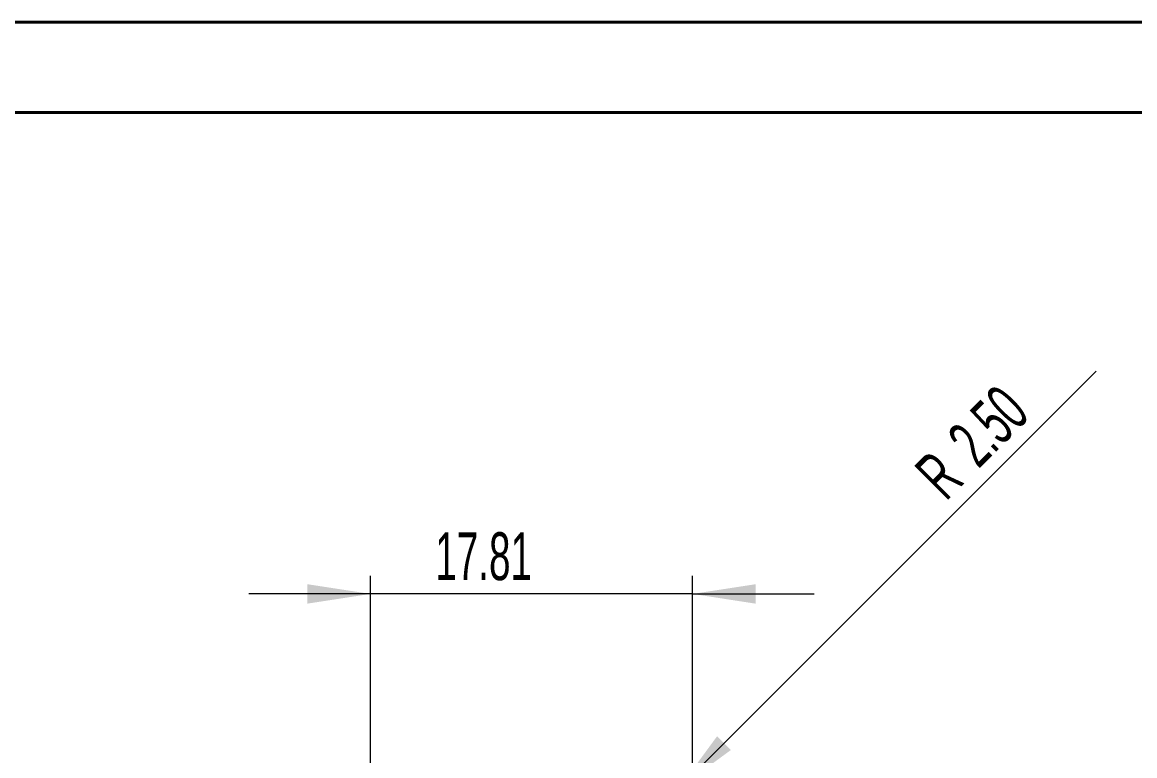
# Model space of a CAD drawing. Header units: millimetres. Extents: x -568 to 210, y 0 to 297.
# Drawn here: x 57.7 to 119.3, y 256.6 to 297.2 of the extents above; entities that cross this region are included whole.
import ezdxf

# ---------------------------------------------------------------- set-up
doc = ezdxf.new("R2010")
doc.units = ezdxf.units.MM
doc.styles.add('SLDTEXTSTYLE2', font='TXT', dxfattribs={"width": 0.605})
doc.dimstyles.new('SLDDIMSTYLE0', dxfattribs={"dimtxt": 2.568319, "dimasz": 3.5, "dimexe": 0, "dimexo": 0.0625, "dimgap": 0.64208, "dimtad": 2, "dimrnd": 1e-09, "dimzin": 4, "dimdsep": 46, "dimtxsty": 'SLDTEXTSTYLE2', "dimsah": 1, "dimcen": 0.09, "dimadec": 0, "dimazin": 0, "dimtfac": 1, "dimtofl": 0, "dimtmove": 0, "dimatfit": 3, "dimfxl": 1, "dimtolj": 1, "dimtzin": 12, "dimarcsym": 0})
doc.dimstyles.new('SLDDIMSTYLE1', dxfattribs={"dimtxt": 2.568319, "dimasz": 3.5, "dimexe": 0, "dimexo": 0.0625, "dimgap": 0.64208, "dimtad": 2, "dimrnd": 1e-09, "dimzin": 12, "dimdsep": 46, "dimtxsty": 'SLDTEXTSTYLE2', "dimsah": 1, "dimcen": 0.09, "dimadec": 0, "dimazin": 0, "dimtfac": 1, "dimtofl": 0, "dimtmove": 0, "dimatfit": 3, "dimfxl": 1, "dimtolj": 1, "dimtzin": 12, "dimarcsym": 0})

# ---------------------------------------------------------------- blocks, each defined once
blk = doc.blocks.new('*D3')
at = {"color": 7, "linetype": 'Continuous', "lineweight": 0}
for q in [(117.148, 277.917), (92.316, 253.085)]:
    blk.add_line((94.083, 254.852), q, dxfattribs=at)
blk.add_solid([(94.083, 254.852), (96.939, 256.947), (96.178, 257.708)], dxfattribs=at)
at = {"color": 7, "linetype": 'Continuous', "lineweight": 0, "attachment_point": 1, "rotation": 45, "style": 'SLDTEXTSTYLE2'}
for s, insert, char_height in [('2.50', (108.767, 274.353), 2.6458), ('R', (106.966, 272.552), 2.646)]:
    blk.add_mtext(s, dxfattribs=dict(at, insert=insert, char_height=char_height))
blk = doc.blocks.new('*D4')
at = {"color": 7, "linetype": 'Continuous', "lineweight": 0}
for p, q in [((77.006, 254.085), (77.006, 266.585)), ((94.816, 254.085), (94.816, 266.585)), ((77.006, 265.585), (70.275, 265.585)), ((94.816, 265.585), (77.006, 265.585)), ((94.816, 265.585), (101.546, 265.585))]:
    blk.add_line(p, q, dxfattribs=at)
for points in [[(77.006, 265.585), (73.506, 266.123), (73.506, 265.046)], [(94.816, 265.585), (98.316, 265.046), (98.316, 266.123)]]:
    blk.add_solid(points, dxfattribs=at)
at = {"color": 7, "linetype": 'Continuous', "lineweight": 0, "insert": (80.586, 268.995), "char_height": 2.6458, "attachment_point": 1, "style": 'SLDTEXTSTYLE2'}
blk.add_mtext('17.81', dxfattribs=at)

msp = doc.modelspace()

# ---------------------------------------------------------------- linework, layer by layer
at = {"color": 7, "linetype": 'Continuous', "lineweight": 40}
for p, q in [((0.079, 297.215), (210.079, 297.215)), ((10.079, 292.215), (205.079, 292.215))]:
    msp.add_line(p, q, dxfattribs=at)

# ---------------------------------------------------------------- dimensions: what is measured, and where the dimension line sits
at = {"color": 7, "linetype": 'Continuous', "lineweight": 0}
dim = msp.add_radius_dim(center=(92.316, 253.085), mpoint=(94.083, 254.852), dimstyle='SLDDIMSTYLE0', dxfattribs=at)
dim.commit()
dim.dimension.update_dxf_attribs({"geometry": '*D3', "text_midpoint": (112.747, 273.516), "dimtype": 164})
dim = msp.add_linear_dim(base=(77.006, 265.585), p1=(94.816, 253.085), p2=(77.006, 253.085), dimstyle='SLDDIMSTYLE1', dxfattribs=at)
dim.commit()
dim.dimension.update_dxf_attribs({"geometry": '*D4', "text_midpoint": (84.994, 265.585), "dimtype": 160})

doc.saveas('drawing.dxf')
